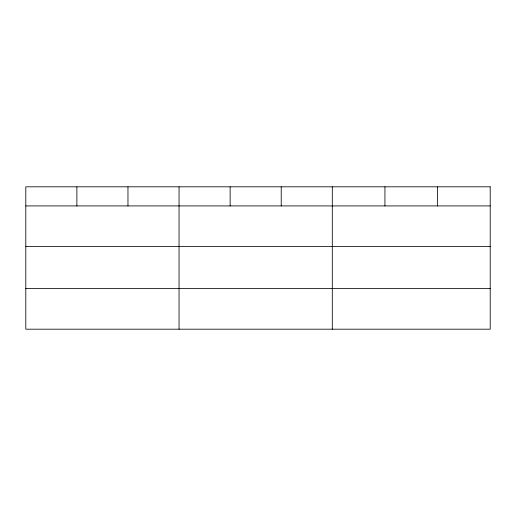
<?xml version="1.0" encoding="UTF-8"?>
<svg xmlns="http://www.w3.org/2000/svg" width="516" height="516" viewBox="0 0 516 516"><rect width="100%" height="100%" fill="white"/><g stroke="black" fill="none" stroke-linecap="round" stroke-linejoin="round"><path stroke-width="0.77" d="M25.8 205.923L490.2 205.923M25.8 246.603L490.2 246.603M25.8 288.509L490.2 288.509M437.568 186.811L437.568 205.923M384.936 186.811L384.936 205.923M332.304 186.811L332.304 329.189M281.22 186.811L281.22 205.923M230.136 186.811L230.136 205.923M179.052 186.811L179.052 329.189M127.968 186.811L127.968 205.923M76.884 186.811L76.884 205.923M490.2 186.811L25.8 186.811L25.8 329.189L490.2 329.189L490.2 186.811"/></g></svg>
